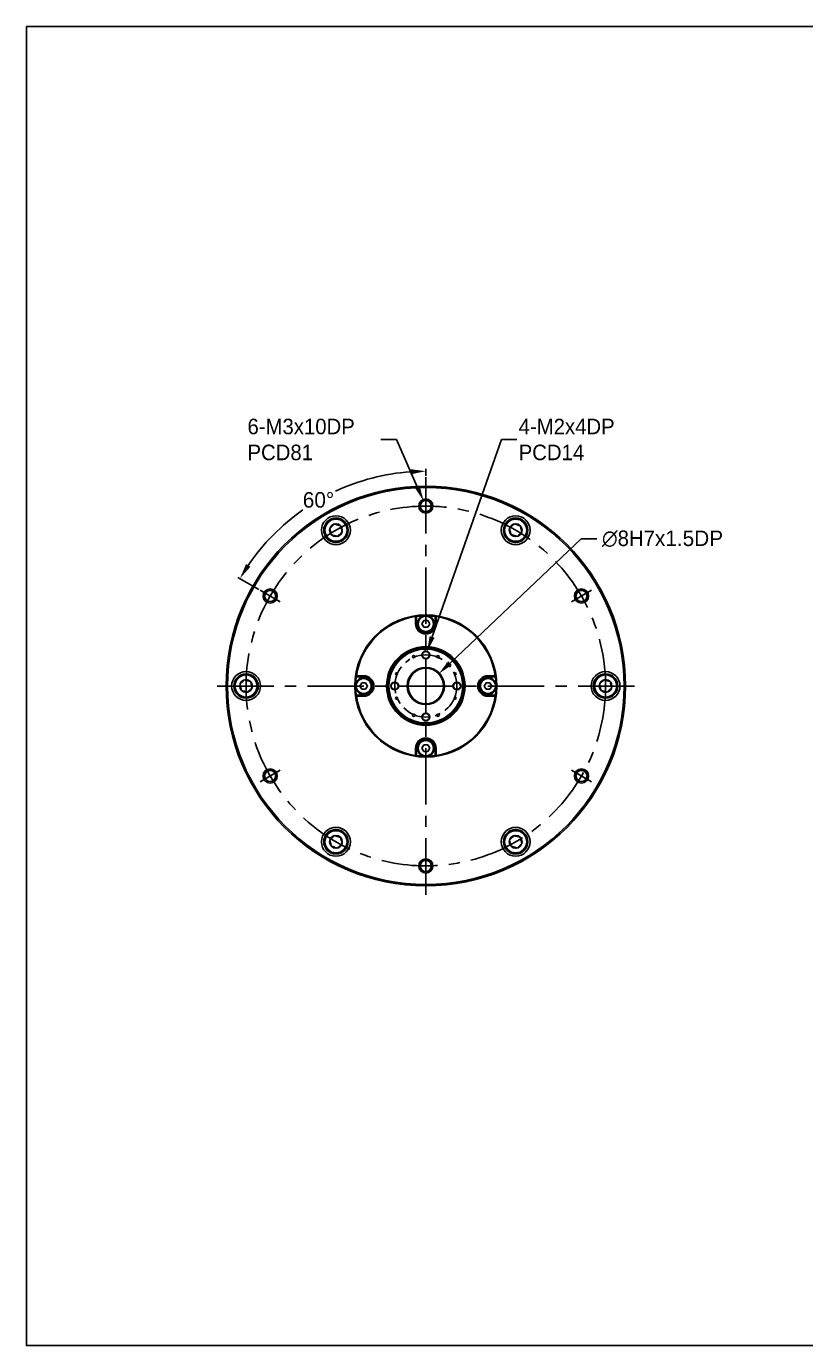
# Model space of a CAD drawing. Header units: millimetres. Extents: x 0 to 420, y 0 to 297.
# Drawn here: x 0 to 175.6, y 0 to 297 of the extents above; entities that cross this region are included whole.
import ezdxf

# ---------------------------------------------------------------- set-up
doc = ezdxf.new("R2010")
doc.units = ezdxf.units.MM
doc.header["$PDSIZE"] = -1
doc.linetypes.add('CENTERX2', pattern=[20.32, 12.7, -2.54, 2.54, -2.54])
doc.layers.add('중심선', color=1, linetype='CENTERX2')
doc.layers.add('치수선', color=3, linetype='Continuous')
doc.styles.add('누리로봇 문자스타일_20230829', font='GOTHIC.TTF')
doc.dimstyles.new('A3지시선 치수스타일', dxfattribs={"dimtxt": 3.5, "dimasz": 3.5, "dimexe": 0.5, "dimexo": 0.3, "dimgap": 0.396875, "dimtad": 0, "dimtih": 1, "dimtoh": 1, "dimdec": 1, "dimzin": 12, "dimdsep": 46, "dimtxsty": '누리로봇 문자스타일_20230829', "dimcen": 0.09, "dimclrd": 3, "dimclre": 3, "dimclrt": 3, "dimadec": 0, "dimazin": 3, "dimtm": 1e-09, "dimtfac": 1, "dimtdec": 1, "dimtofl": 0, "dimtmove": 0, "dimatfit": 3, "dimfxl": 1, "dimfrac": 2, "dimarcsym": 0})

# ---------------------------------------------------------------- blocks, each defined once
blk = doc.blocks.new('*D42')
at = {"layer": 'Defpoints', "color": 0}
for p in [(89.5, 190.14), (90.5, 187.86)]:
    blk.add_point(p, dxfattribs=at)
at = {"layer": '치수선', "color": 3, "lineweight": -2}
for p, q in [((79.89, 203.98), (83.39, 203.98)), ((83.39, 203.98), (88.08, 193.35)), ((89.91, 189), (90.09, 189)), ((90, 188.91), (90, 189.09))]:
    blk.add_line(p, q, dxfattribs=at)
at = {"layer": '치수선', "color": 3}
blk.add_solid([(88.61, 193.58), (87.55, 193.11), (89.5, 190.14)], dxfattribs=at)
at = {"layer": '치수선', "color": 3, "insert": (49.82, 203.98), "char_height": 3.5, "attachment_point": 4, "style": '누리로봇 문자스타일_20230829'}
blk.add_mtext('{\\fPMingLiU|b0|i0|c129|p0;6-M3x10DP\\PPCD81}', dxfattribs=at)
blk = doc.blocks.new('*D43')
at = {"layer": 'Defpoints', "color": 0}
for p in [(89.74, 154.76), (90.26, 156.24)]:
    blk.add_point(p, dxfattribs=at)
at = {"layer": '치수선', "color": 3, "lineweight": -2}
for p, q in [((107.02, 203.98), (91.42, 159.54)), ((110.52, 203.98), (107.02, 203.98)), ((89.91, 155.5), (90.09, 155.5)), ((90, 155.41), (90, 155.59))]:
    blk.add_line(p, q, dxfattribs=at)
at = {"layer": '치수선', "color": 3}
blk.add_solid([(90.87, 159.73), (91.97, 159.35), (90.26, 156.24)], dxfattribs=at)
at = {"layer": '치수선', "color": 3, "insert": (110.92, 203.98), "char_height": 3.5, "attachment_point": 4, "style": '누리로봇 문자스타일_20230829'}
blk.add_mtext('{\\fPMingLiU|b0|i0|c129|p0;4-M2x4DP\\PPCD14}', dxfattribs=at)
blk = doc.blocks.new('*U50')
at = {"layer": '중심선'}
blk.add_line((-2.25, -1.3), (2.25, 1.3), dxfattribs=at)
blk = doc.blocks.new('*U51')
at = {"color": 0, "linetype": 'ByBlock', "lineweight": -2}
for p, rotation in [((113.02, 198.96), 59.99999999999999), ((77.94, 178.71), 120), ((148.09, 138.21), 300), ((77.94, 138.21), 180), ((113.02, 117.96), 239.9999999999999)]:
    blk.add_blockref('*U50', p, dxfattribs=dict(at, rotation=rotation))
blk.add_blockref('*U50', (148.09, 178.71), dxfattribs=at)
blk = doc.blocks.new('*D55')
at = {"layer": 'Defpoints', "color": 0}
for p in [(92.91, 151.25), (87.09, 145.75)]:
    blk.add_point(p, dxfattribs=at)
at = {"layer": '치수선', "color": 3, "lineweight": -2}
for p, q in [((125.01, 181.64), (95.45, 153.66)), ((128.51, 181.64), (125.01, 181.64)), ((89.91, 148.5), (90.09, 148.5)), ((90, 148.41), (90, 148.59))]:
    blk.add_line(p, q, dxfattribs=at)
at = {"layer": '치수선', "color": 3}
blk.add_solid([(95.05, 154.08), (95.85, 153.23), (92.91, 151.25)], dxfattribs=at)
at = {"layer": '치수선', "color": 3, "insert": (143.32, 181.64), "char_height": 3.5, "attachment_point": 5, "style": '누리로봇 문자스타일_20230829'}
blk.add_mtext('{\\fPMingLiU|b0|i0|c129|p0;∅8H7}x1.5DP', dxfattribs=at)
blk = doc.blocks.new('*D57')
at = {"layer": 'Defpoints', "color": 0}
for p in [(73.46, 193.95), (90, 195.5), (52.67, 170.05), (57.18, 167.45), (90, 101.5)]:
    blk.add_point(p, dxfattribs=at)
at = {"layer": '치수선', "color": 3}
for p, q in [((90, 195.8), (90, 197.36)), ((52.41, 170.2), (47.68, 172.93))]:
    blk.add_line(p, q, dxfattribs=at)
for start, end in [(94.1473, 114.8837), (124.9337, 145.8527)]:
    blk.add_arc((90, 148.5), 48.36, start, end, dxfattribs=at)
for points in [[(86.48, 197.32), (86.52, 196.15), (90, 196.86)], [(50.47, 175.34), (49.48, 175.96), (48.12, 172.68)]]:
    blk.add_solid(points, dxfattribs=at)
at = {"layer": '치수선', "color": 3, "insert": (65.82, 190.38), "char_height": 3.5, "attachment_point": 5, "style": '누리로봇 문자스타일_20230829'}
blk.add_mtext('60°', dxfattribs=at)

msp = doc.modelspace()

# ---------------------------------------------------------------- linework, layer by layer
at = {"color": 7, "linetype": 'Continuous', "lineweight": 25}
for p, q in [((87.7, 164.13), (87.7, 162.5)), ((87.9, 164.16), (87.8, 164.25)), ((87.9, 162.5), (87.9, 164.16)), ((92.2, 164.25), (92.1, 164.16)), ((92.1, 164.16), (92.1, 162.5)), ((92.3, 162.5), (92.3, 164.13)), ((89.13, 162.5), (89.57, 163.25)), ((89.57, 161.75), (89.13, 162.5)), ((89.57, 163.25), (90.43, 163.25)), ((90.43, 161.75), (89.57, 161.75)), ((90.43, 163.25), (90.87, 162.5)), ((90.87, 162.5), (90.43, 161.75)), ((82.15, 151.75), (82.27, 151.99)), ((74.25, 150.7), (74.34, 150.6)), ((74.34, 150.6), (76, 150.6)), ((76, 150.8), (74.37, 150.8)), ((75.13, 148.5), (75.57, 149.25)), ((75.57, 147.75), (75.13, 148.5)), ((75.57, 149.25), (76.43, 149.25)), ((76.43, 149.25), (76.87, 148.5)), ((76.87, 148.5), (76.43, 147.75)), ((103.13, 148.5), (103.57, 149.25)), ((103.57, 149.25), (104.43, 149.25)), ((105.63, 150.8), (104, 150.8)), ((104, 150.6), (105.66, 150.6)), ((104.43, 149.25), (104.87, 148.5)), ((105.66, 150.6), (105.75, 150.7)), ((74.34, 146.4), (74.25, 146.3)), ((76, 146.4), (74.34, 146.4)), ((74.37, 146.2), (76, 146.2)), ((76.43, 147.75), (75.57, 147.75)), ((103.57, 147.75), (103.13, 148.5)), ((104.43, 147.75), (103.57, 147.75)), ((105.66, 146.4), (104, 146.4)), ((104, 146.2), (105.63, 146.2)), ((104.87, 148.5), (104.43, 147.75)), ((105.75, 146.3), (105.66, 146.4)), ((97.85, 145.25), (97.73, 145.01)), ((87.7, 134.5), (87.7, 132.87)), ((87.9, 132.84), (87.9, 134.5)), ((89.13, 134.5), (89.57, 135.25)), ((89.57, 133.75), (89.13, 134.5)), ((89.57, 135.25), (90.43, 135.25)), ((90.43, 133.75), (89.57, 133.75)), ((90.43, 135.25), (90.87, 134.5)), ((90.87, 134.5), (90.43, 133.75)), ((92.1, 134.5), (92.1, 132.84)), ((92.3, 132.87), (92.3, 134.5)), ((87.8, 132.75), (87.9, 132.84)), ((92.1, 132.84), (92.2, 132.75))]:
    msp.add_line(p, q, dxfattribs=at)
msp.add_lwpolyline([(0, 297), (420, 297), (420, 0), (0, 0)], close=True)
for centre, radius in [((90, 148.5), 45), ((90, 148.5), 44.7), ((90, 189), 1.6), ((90, 189), 1.25), ((69.75, 183.57), 3.25), ((69.75, 183.57), 2.75), ((69.75, 183.57), 2.5), ((69.75, 183.57), 1.44), ((110.25, 183.57), 3.25), ((110.25, 183.57), 2.75), ((110.25, 183.57), 2.5), ((110.25, 183.57), 1.44), ((54.93, 168.75), 1.6), ((54.93, 168.75), 1.25), ((125.07, 168.75), 1.6), ((125.07, 168.75), 1.25), ((90, 148.5), 16), ((90, 162.5), 1.9), ((90, 162.5), 1.7), ((90, 148.5), 8.85), ((90, 148.5), 8.65), ((90, 148.5), 8.5), ((90, 148.5), 8.3), ((87.26, 155.11), 0.25), ((90, 155.5), 0.883), ((90, 155.5), 0.784), ((92.74, 155.11), 0.25), ((49.5, 148.5), 3.25), ((83.39, 151.24), 0.25), ((90, 148.5), 4.2), ((90, 148.5), 4), ((96.61, 151.24), 0.25), ((130.5, 148.5), 3.25), ((49.5, 148.5), 2.75), ((49.5, 148.5), 2.5), ((49.5, 148.5), 1.44), ((76, 148.5), 1.9), ((76, 148.5), 1.7), ((83, 148.5), 0.884), ((83, 148.5), 0.783), ((97, 148.5), 0.884), ((97, 148.5), 0.783), ((104, 148.5), 1.9), ((104, 148.5), 1.7), ((130.5, 148.5), 2.75), ((130.5, 148.5), 2.5), ((130.5, 148.5), 1.44), ((83.39, 145.76), 0.25), ((96.61, 145.76), 0.25), ((87.26, 141.89), 0.25), ((90, 141.5), 0.884), ((90, 141.5), 0.784), ((92.74, 141.89), 0.25), ((90, 134.5), 1.9), ((90, 134.5), 1.7), ((54.93, 128.25), 1.6), ((54.93, 128.25), 1.25), ((125.07, 128.25), 1.6), ((125.07, 128.25), 1.25), ((69.75, 113.43), 3.25), ((69.75, 113.43), 2.75), ((69.75, 113.43), 2.5), ((110.25, 113.43), 3.25), ((110.25, 113.43), 2.75), ((110.25, 113.43), 2.5), ((69.75, 113.43), 1.44), ((110.25, 113.43), 1.44), ((90, 108), 1.6), ((90, 108), 1.25)]:
    msp.add_circle(centre, radius, dxfattribs=at)
for centre in [(90, 189), (54.93, 168.75), (125.07, 168.75), (54.93, 128.25), (125.07, 128.25), (90, 108)]:
    msp.add_arc(centre, 1.5, 285, 195)
for centre, radius, start, end in [((90, 148.5), 15.8, 98.3703, 171.6297), ((90, 148.5), 15.8, 92.3435, 97.6379), ((90, 148.5), 15.8, 82.3621, 87.6565), ((90, 148.5), 15.8, 8.3703, 81.6298), ((90, 162.5), 2.3, 180, 0), ((90, 162.5), 2.1, 180, 0), ((90, 148.5), 15.8, 172.3621, 177.6565), ((76, 148.5), 2.3, 270, 90), ((76, 148.5), 2.1, 270, 90), ((104, 148.5), 2.3, 90, 270), ((104, 148.5), 2.1, 90, 270), ((90, 148.5), 15.8, 2.3435, 7.6379), ((90, 148.5), 15.8, 182.3435, 187.6379), ((90, 148.5), 15.8, 188.3703, 261.6297), ((90, 148.5), 15.8, 278.3703, 351.6298), ((90, 148.5), 15.8, 352.3621, 357.6565), ((90, 134.5), 2.3, 0, 180), ((90, 134.5), 2.1, 0, 180), ((90, 148.5), 15.8, 262.3621, 267.6565), ((90, 148.5), 15.8, 272.3435, 277.6379)]:
    msp.add_arc(centre, radius, start, end, dxfattribs=at)
for points, knots in [([(68.37, 183.99), (68.49, 184.11), (68.79, 184.39), (69.16, 184.73), (69.37, 184.94), (69.42, 184.98)], [0, 0, 0, 0, 0.366242, 0.871081, 1, 1, 1, 1]), ([(69.42, 184.98), (69.66, 184.9), (70.13, 184.77), (70.59, 184.63), (70.8, 184.56)], [0, 0, 0, 0, 0.534625, 1, 1, 1, 1]), ([(70.8, 184.56), (70.86, 184.31), (70.97, 183.84), (71.08, 183.38), (71.13, 183.16)], [0, 0, 0, 0, 0.534624, 1, 1, 1, 1]), ([(108.87, 183.99), (109.05, 184.17), (109.41, 184.5), (109.75, 184.83), (109.92, 184.98)], [0, 0, 0, 0, 0.534625, 1, 1, 1, 1]), ([(109.92, 184.98), (110.08, 184.93), (110.48, 184.81), (110.96, 184.67), (111.24, 184.58), (111.3, 184.56)], [0, 0, 0, 0, 0.366242, 0.87108, 1, 1, 1, 1]), ([(111.3, 184.56), (111.36, 184.31), (111.47, 183.84), (111.58, 183.38), (111.63, 183.16)], [0, 0, 0, 0, 0.534624, 1, 1, 1, 1]), ([(68.7, 182.58), (68.64, 182.83), (68.53, 183.3), (68.42, 183.77), (68.37, 183.99)], [0, 0, 0, 0, 0.534626, 1, 1, 1, 1]), ([(70.08, 182.17), (69.84, 182.24), (69.37, 182.38), (68.91, 182.52), (68.7, 182.58)], [0, 0, 0, 0, 0.534626, 1, 1, 1, 1]), ([(71.13, 183.16), (71.09, 183.12), (70.87, 182.91), (70.51, 182.57), (70.21, 182.29), (70.08, 182.17)], [0, 0, 0, 0, 0.128918, 0.633759, 1, 1, 1, 1]), ([(109.2, 182.58), (109.14, 182.83), (109.03, 183.3), (108.92, 183.77), (108.87, 183.99)], [0, 0, 0, 0, 0.534626, 1, 1, 1, 1]), ([(110.58, 182.17), (110.52, 182.19), (110.24, 182.27), (109.76, 182.42), (109.37, 182.53), (109.2, 182.58)], [0, 0, 0, 0, 0.128919, 0.633759, 1, 1, 1, 1]), ([(111.63, 183.16), (111.45, 182.98), (111.09, 182.65), (110.75, 182.32), (110.58, 182.17)], [0, 0, 0, 0, 0.534625, 1, 1, 1, 1]), ([(87.7, 164.33), (87.72, 164.32), (87.75, 164.29), (87.79, 164.26), (87.8, 164.25)], [0, 0, 0, 0, 0.5609754, 1, 1, 1, 1]), ([(87.8, 164.25), (87.78, 164.23), (87.75, 164.19), (87.71, 164.15), (87.7, 164.13)], [0, 0, 0, 0, 0.560546, 1, 1, 1, 1]), ([(92.2, 164.25), (92.22, 164.26), (92.25, 164.29), (92.28, 164.32), (92.3, 164.33)], [0, 0, 0, 0, 0.55902, 1, 1, 1, 1]), ([(92.3, 164.13), (92.28, 164.15), (92.25, 164.19), (92.21, 164.23), (92.2, 164.25)], [0, 0, 0, 0, 0.559454, 1, 1, 1, 1]), ([(48.12, 148.91), (48.3, 149.09), (48.66, 149.42), (49, 149.75), (49.17, 149.9)], [0, 0, 0, 0, 0.534624, 1, 1, 1, 1]), ([(48.45, 147.51), (48.41, 147.68), (48.31, 148.08), (48.2, 148.57), (48.13, 148.86), (48.12, 148.91)], [0, 0, 0, 0, 0.366241, 0.871081, 1, 1, 1, 1]), ([(49.17, 149.9), (49.41, 149.83), (49.88, 149.69), (50.34, 149.55), (50.55, 149.49)], [0, 0, 0, 0, 0.534623, 1, 1, 1, 1]), ([(50.55, 149.49), (50.56, 149.43), (50.63, 149.14), (50.75, 148.66), (50.84, 148.26), (50.88, 148.09)], [0, 0, 0, 0, 0.128919, 0.633759, 1, 1, 1, 1]), ([(74.25, 150.7), (74.24, 150.72), (74.21, 150.75), (74.18, 150.78), (74.17, 150.8)], [0, 0, 0, 0, 0.55902, 1, 1, 1, 1]), ([(74.37, 150.8), (74.35, 150.78), (74.31, 150.75), (74.27, 150.71), (74.25, 150.7)], [0, 0, 0, 0, 0.559454, 1, 1, 1, 1]), ([(105.75, 150.7), (105.73, 150.72), (105.69, 150.75), (105.65, 150.79), (105.63, 150.8)], [0, 0, 0, 0, 0.560546, 1, 1, 1, 1]), ([(105.83, 150.8), (105.82, 150.78), (105.79, 150.75), (105.76, 150.71), (105.75, 150.7)], [0, 0, 0, 0, 0.5609754, 1, 1, 1, 1]), ([(129.12, 148.91), (129.3, 149.09), (129.66, 149.42), (130, 149.75), (130.17, 149.9)], [0, 0, 0, 0, 0.534624, 1, 1, 1, 1]), ([(129.45, 147.51), (129.44, 147.57), (129.37, 147.86), (129.25, 148.34), (129.16, 148.74), (129.12, 148.91)], [0, 0, 0, 0, 0.128919, 0.633759, 1, 1, 1, 1]), ([(130.17, 149.9), (130.41, 149.83), (130.88, 149.69), (131.34, 149.55), (131.55, 149.49)], [0, 0, 0, 0, 0.534623, 1, 1, 1, 1]), ([(131.55, 149.49), (131.59, 149.32), (131.69, 148.92), (131.8, 148.43), (131.87, 148.14), (131.88, 148.09)], [0, 0, 0, 0, 0.366241, 0.871081, 1, 1, 1, 1]), ([(49.83, 147.1), (49.59, 147.17), (49.12, 147.31), (48.66, 147.45), (48.45, 147.51)], [0, 0, 0, 0, 0.534623, 1, 1, 1, 1]), ([(50.88, 148.09), (50.7, 147.91), (50.34, 147.58), (50, 147.25), (49.83, 147.1)], [0, 0, 0, 0, 0.534624, 1, 1, 1, 1]), ([(74.17, 146.2), (74.18, 146.22), (74.21, 146.25), (74.24, 146.29), (74.25, 146.3)], [0, 0, 0, 0, 0.5609754, 1, 1, 1, 1]), ([(74.25, 146.3), (74.27, 146.28), (74.31, 146.25), (74.35, 146.21), (74.37, 146.2)], [0, 0, 0, 0, 0.560546, 1, 1, 1, 1]), ([(105.63, 146.2), (105.65, 146.22), (105.69, 146.25), (105.73, 146.29), (105.75, 146.3)], [0, 0, 0, 0, 0.559454, 1, 1, 1, 1]), ([(105.75, 146.3), (105.76, 146.28), (105.79, 146.25), (105.82, 146.22), (105.83, 146.2)], [0, 0, 0, 0, 0.55902, 1, 1, 1, 1]), ([(130.83, 147.1), (130.59, 147.17), (130.12, 147.31), (129.66, 147.45), (129.45, 147.51)], [0, 0, 0, 0, 0.534623, 1, 1, 1, 1]), ([(131.88, 148.09), (131.7, 147.91), (131.34, 147.58), (131, 147.25), (130.83, 147.1)], [0, 0, 0, 0, 0.534624, 1, 1, 1, 1]), ([(87.7, 132.87), (87.72, 132.85), (87.75, 132.81), (87.79, 132.77), (87.8, 132.75)], [0, 0, 0, 0, 0.559454, 1, 1, 1, 1]), ([(87.8, 132.75), (87.78, 132.74), (87.75, 132.71), (87.72, 132.68), (87.7, 132.67)], [0, 0, 0, 0, 0.55902, 1, 1, 1, 1]), ([(92.2, 132.75), (92.22, 132.77), (92.25, 132.81), (92.29, 132.85), (92.3, 132.87)], [0, 0, 0, 0, 0.560546, 1, 1, 1, 1]), ([(92.3, 132.67), (92.28, 132.68), (92.25, 132.71), (92.21, 132.74), (92.2, 132.75)], [0, 0, 0, 0, 0.5609754, 1, 1, 1, 1]), ([(68.37, 113.84), (68.55, 114.02), (68.91, 114.35), (69.25, 114.68), (69.42, 114.83)], [0, 0, 0, 0, 0.534625, 1, 1, 1, 1]), ([(68.7, 112.44), (68.64, 112.69), (68.53, 113.16), (68.42, 113.62), (68.37, 113.84)], [0, 0, 0, 0, 0.534624, 1, 1, 1, 1]), ([(69.42, 114.83), (69.48, 114.81), (69.76, 114.73), (70.24, 114.58), (70.63, 114.47), (70.8, 114.42)], [0, 0, 0, 0, 0.128919, 0.633759, 1, 1, 1, 1]), ([(71.13, 113.01), (70.95, 112.83), (70.59, 112.5), (70.25, 112.17), (70.08, 112.02)], [0, 0, 0, 0, 0.534625, 1, 1, 1, 1]), ([(70.8, 114.42), (70.86, 114.17), (70.97, 113.7), (71.08, 113.23), (71.13, 113.01)], [0, 0, 0, 0, 0.534626, 1, 1, 1, 1]), ([(108.87, 113.84), (108.91, 113.88), (109.13, 114.09), (109.49, 114.43), (109.79, 114.71), (109.92, 114.83)], [0, 0, 0, 0, 0.128918, 0.633759, 1, 1, 1, 1]), ([(109.2, 112.44), (109.14, 112.69), (109.03, 113.16), (108.92, 113.62), (108.87, 113.84)], [0, 0, 0, 0, 0.534624, 1, 1, 1, 1]), ([(109.92, 114.83), (110.16, 114.76), (110.63, 114.62), (111.09, 114.48), (111.3, 114.42)], [0, 0, 0, 0, 0.534626, 1, 1, 1, 1]), ([(111.63, 113.01), (111.51, 112.89), (111.21, 112.61), (110.84, 112.27), (110.63, 112.06), (110.58, 112.02)], [0, 0, 0, 0, 0.366242, 0.871081, 1, 1, 1, 1]), ([(111.3, 114.42), (111.36, 114.17), (111.47, 113.7), (111.58, 113.23), (111.63, 113.01)], [0, 0, 0, 0, 0.534626, 1, 1, 1, 1]), ([(70.08, 112.02), (69.92, 112.07), (69.52, 112.19), (69.04, 112.33), (68.76, 112.42), (68.7, 112.44)], [0, 0, 0, 0, 0.366242, 0.87108, 1, 1, 1, 1]), ([(110.58, 112.02), (110.34, 112.1), (109.87, 112.23), (109.41, 112.37), (109.2, 112.44)], [0, 0, 0, 0, 0.534625, 1, 1, 1, 1])]:
    msp.add_open_spline(points, degree=3, knots=knots, dxfattribs=at)
at = {"color": 8, "linetype": 'Continuous', "lineweight": 25}
msp.add_open_spline([(97.95, 145.21), (97.94, 145.21), (97.9, 145.23), (97.86, 145.24), (97.86, 145.25), (97.85, 145.25)], degree=3, knots=[0, 0, 0, 0, 0.166496, 0.58325, 1, 1, 1, 1], dxfattribs=at)
at = {"layer": '중심선'}
for p, q in [((90, 195.5), (90, 101.5)), ((137, 148.5), (43, 148.5))]:
    msp.add_line(p, q, dxfattribs=at)
msp.add_circle((90, 148.5), 40.5, dxfattribs=at)
at = {"layer": '중심선', "ltscale": 0.5}
msp.add_circle((90, 148.5), 7, dxfattribs=at)

# ---------------------------------------------------------------- block references
msp.add_blockref('*U51', (-23.02, -9.96))

# ---------------------------------------------------------------- dimensions: what is measured, and where the dimension line sits
at = {"layer": '치수선'}
for p1, p2, text, picture, middle in [((90.5, 187.86), (89.5, 190.14), '{\\fPMingLiU|b0|i0|c129|p0;6-M3x10DP\\PPCD81}', '*D42', (64.66, 203.98)), ((89.74, 154.76), (90.26, 156.24), '{\\fPMingLiU|b0|i0|c129|p0;4-M2x4DP\\PPCD14}', '*D43', (124.42, 203.98)), ((87.09, 145.75), (92.91, 151.25), '{\\fPMingLiU|b0|i0|c129|p0;<>H7}x1.5DP', '*D55', (143.32, 181.64))]:
    dim = msp.add_diameter_dim_2p(p1=p1, p2=p2, text=text, dimstyle='A3지시선 치수스타일', dxfattribs=at)
    dim.commit()
    dim.dimension.update_dxf_attribs({"geometry": picture, "text_midpoint": middle, "dimtype": 163})
dim = msp.add_angular_dim_2l(base=(73.46, 193.95), line1=((90, 195.5), (90, 101.5)), line2=((57.18, 167.45), (52.67, 170.05)), dimstyle='A3지시선 치수스타일', override={"dimdec": 0, "dimadec": 0, "dimazin": 3}, dxfattribs=at)
dim.commit()
dim.dimension.update_dxf_attribs({"geometry": '*D57', "text_midpoint": (65.82, 190.38)})

doc.saveas('drawing.dxf')
